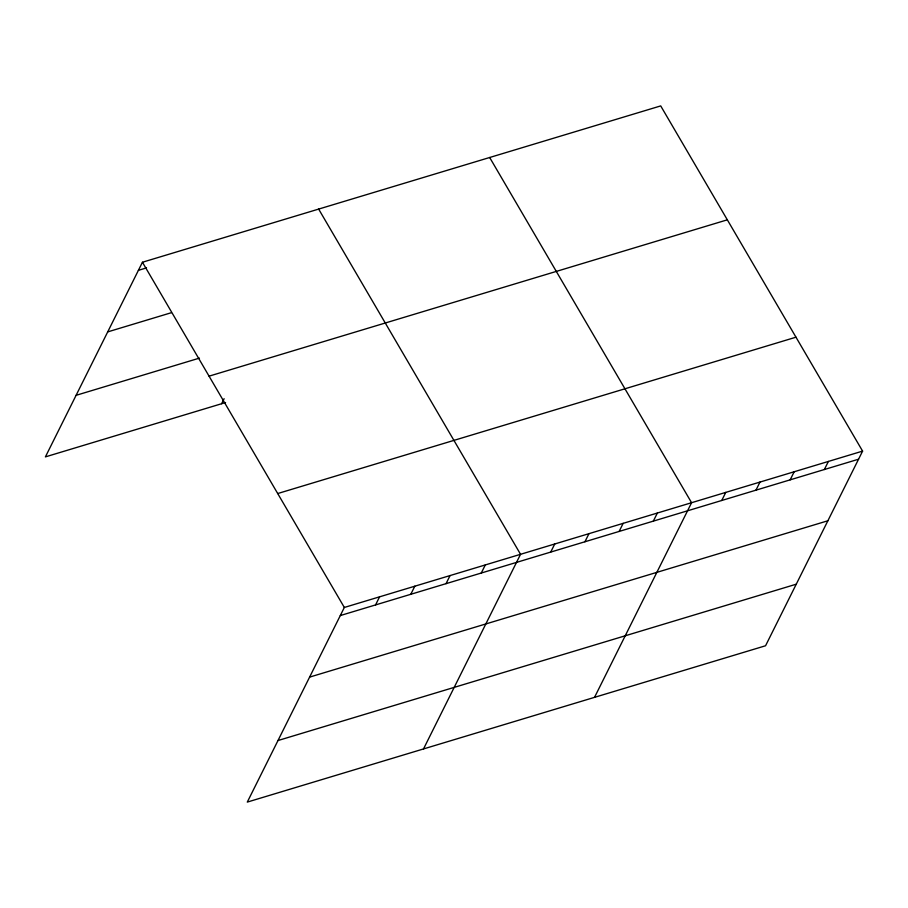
<?xml version="1.0" encoding="UTF-8"?>
<svg xmlns="http://www.w3.org/2000/svg" width="908" height="908" viewBox="0 0 908 908"><rect width="100%" height="100%" fill="white"/><g stroke="black" fill="none" stroke-linecap="round" stroke-linejoin="round"><path stroke-width="1.36" d="M862.6 451.117L344.336 607.463L247.294 802.093L765.558 645.758L862.6 451.117L660.706 105.907L142.442 262.242L45.4 456.883L225.559 402.539M221.609 403.731L224.117 398.703M375.549 604.921L379.578 596.828M410.791 594.286L414.82 586.193M446.032 583.662L450.062 575.57M481.274 573.027L485.303 564.935M423.503 748.941L520.545 554.3L318.651 209.09M550.713 552.075L554.754 543.983M584.922 541.758L588.963 533.666M619.131 531.441L623.16 523.349M653.329 521.124L657.369 513.031M594.536 697.344L691.578 502.714L489.673 157.493M721.746 500.478L725.776 492.386M755.955 490.161L759.985 482.069M790.153 479.844L794.194 471.751M824.362 469.527L828.391 461.434M138.402 270.334L146.54 267.883M107.712 331.897L171.419 312.681M76.09 395.321L199.442 358.115M209.067 376.162L727.331 219.827M277.712 493.543L795.976 337.197M340.307 615.556L858.571 459.21M309.617 677.107L827.869 520.772M277.996 740.531L796.248 584.196M142.442 262.242L344.336 607.463"/></g></svg>
